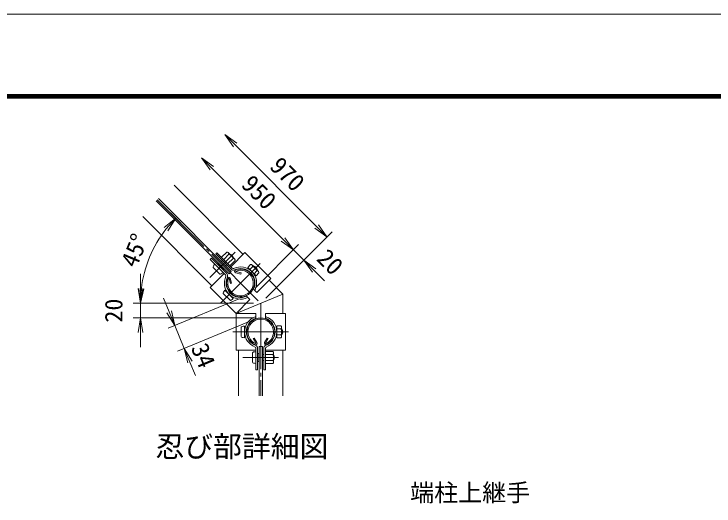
# Model space of a CAD drawing. Units: millimetres, scale not verified. Extents: x -8400 to 8400, y -5940 to 5940.
# Drawn here: x 274 to 4098, y 3255 to 5940 of the extents above; entities that cross this region are included whole.
import ezdxf
from ezdxf.enums import TextEntityAlignment as Align

# ---------------------------------------------------------------- set-up
doc = ezdxf.new("R2010")
doc.units = ezdxf.units.MM
doc.header["$LTSCALE"] = 20
doc.linetypes.add('LONG_CHAIN', pattern=[21, 18, -1, 1, -1])
for name, color, linetype, lineweight in [('0-0_D-TTL', 7, 'Continuous', 9), ('0-1_D-TTL-TXT', 7, 'Continuous', 9), ('0-3_D-STR1', 1, 'Continuous', 9), ('0-6_D-BMK', 2, 'LONG_CHAIN', 9), ('0-7_D-STR-DIM', 7, 'Continuous', 9), ('0-8_0', 7, 'Continuous', 9), ('0-9_D-STR3', 3, 'Continuous', 9), ('0-C_D-STR-TXT', 7, 'Continuous', 9)]:
    doc.layers.add(name, color=color, linetype=linetype, lineweight=lineweight)
doc.styles.add('ＭＳ ゴシック', font='')
doc.styles.get('ＭＳ ゴシック').set_extended_font_data('MS Gothic')

# ---------------------------------------------------------------- blocks, each defined once
blk = doc.blocks.new('_Open')
at = {"layer": '0-8_0'}
blk.add_line((-20, 3.333), (0, 0), dxfattribs=at)
blk.add_lwpolyline([(-20, -3.333), (0, 0), (-20, 0)], dxfattribs=at)

msp = doc.modelspace()

# ---------------------------------------------------------------- linework, layer by layer
at = {"layer": '0-0_D-TTL', "color": 2}
msp.add_lwpolyline([(-8399.61, 5940.02), (8400.39, 5940.02), (8400.39, -5939.98), (-8399.61, -5939.98)], close=True, dxfattribs=at)
at = {"layer": '0-0_D-TTL'}
for points in [[(-7859.61, 5500.02), (7860.39, 5500.02), (7860.39, -5499.98), (-7859.61, -5499.98)], [(-7854.61, 5495.02), (7855.39, 5495.02), (7855.39, -5494.98), (-7854.61, -5494.98)], [(-7849.61, 5490.02), (7850.39, 5490.02), (7850.39, -5489.98), (-7849.61, -5489.98)], [(-7844.61, 5485.02), (7845.39, 5485.02), (7845.39, -5484.98), (-7844.61, -5484.98)], [(-7839.61, 5480.02), (7840.39, 5480.02), (7840.39, -5479.98), (-7839.61, -5479.98)]]:
    msp.add_lwpolyline(points, close=True, dxfattribs=at)
at = {"layer": '0-3_D-STR1'}
for p, q in [((1149.33, 5005.48), (1526.57, 4628.24)), ((1355.45, 4457.12), (978.21, 4834.36)), ((1485.57, 4528.01), (1512.69, 4520.75)), ((1487.23, 4534.21), (1514.35, 4526.95)), ((1514.35, 4526.95), (1512.69, 4520.75)), ((1449.48, 4496.46), (1456.75, 4469.34)), ((1455.68, 4498.12), (1462.94, 4471.01)), ((1456.75, 4469.34), (1462.94, 4471.01)), ((1743.17, 4411.64), (1501.17, 4311.4)), ((1501.17, 4311.4), (1496.87, 4315.7)), ((1501.17, 4305.32), (1501.17, 4311.4)), ((1581.44, 4168.31), (1586.99, 4171.52)), ((1595.47, 4144), (1581.44, 4168.31)), ((1601.03, 4147.21), (1586.99, 4171.52)), ((1643.31, 4147.21), (1657.34, 4171.52)), ((1648.86, 4144), (1662.9, 4168.31)), ((1662.9, 4168.31), (1657.34, 4171.52)), ((1501.17, 3855.66), (1501.17, 4105.32)), ((1743.17, 4105.32), (1743.17, 3855.66))]:
    msp.add_line(p, q, dxfattribs=at)
msp.add_lwpolyline([(1667.99, 4486.82), (1743.17, 4411.64), (1743.17, 4305.32)], dxfattribs=at)
for centre, radius, start, end in [((1511.72, 4471.97), 76.2, 159.32478, 110.67522), ((1511.72, 4471.97), 69.78, 159.32478, 110.67522), ((1487.65, 4535.76), 8.02, 110.67522, 255), ((1487.65, 4535.76), 1.6, 110.67522, 255), ((1447.93, 4496.05), 8.02, 15, 159.32478), ((1447.93, 4496.05), 1.6, 15, 159.32478), ((1622.17, 4205.32), 76.2, 294.32478, 245.67522), ((1622.17, 4205.32), 69.78, 294.32478, 245.67522), ((1594.09, 4143.2), 8.02, 245.67522, 30), ((1594.09, 4143.2), 1.6, 245.67522, 30), ((1650.25, 4143.2), 8.02, 150, 294.32478), ((1650.25, 4143.2), 1.6, 150, 294.32478)]:
    msp.add_arc(centre, radius, start, end, dxfattribs=at)
at = {"layer": '0-6_D-BMK'}
for p, q in [((1057.26, 4926.44), (1622.17, 4361.52)), ((1343.6, 4501.85), (1481.85, 4640.09)), ((1404.33, 4364.59), (1619.11, 4579.36)), ((1622.17, 4361.52), (1622.17, 3855.66)), ((1470.3, 4205.32), (1774.04, 4205.32)), ((1524.41, 4065.32), (1719.92, 4065.32))]:
    msp.add_line(p, q, dxfattribs=at)
at = {"layer": '0-7_D-STR-DIM'}
for p, q in [((1482.22, 5225.23), (1927.48, 4779.97)), ((1355.3, 5098.31), (1743.99, 4709.62)), ((1129.53, 4854.16), (1185.79, 4797.9)), ((1650.45, 4389.81), (2012.33, 4751.68)), ((1743.99, 4709.62), (1687.42, 4766.18)), ((1593.89, 4446.38), (1828.84, 4681.33)), ((1593.89, 4446.38), (1828.84, 4681.33)), ((1800.55, 4653.05), (1857.12, 4596.48)), ((1650.45, 4389.81), (1885.41, 4624.76)), ((965.04, 4441.52), (965.04, 4521.52)), ((1913.69, 4539.91), (1970.26, 4483.34)), ((1254.96, 4361.52), (925.04, 4361.52)), ((1582.17, 4361.52), (925.04, 4361.52)), ((965.04, 4281.52), (965.04, 4361.52)), ((1121.96, 4314.64), (1091.34, 4388.55)), ((1503.92, 4386.27), (1115.62, 4225.43)), ((1582.17, 4281.52), (925.04, 4281.52)), ((1556.05, 4260.42), (1167.75, 4099.57)), ((1152.57, 4240.73), (1204.7, 4114.88)), ((965.04, 4201.52), (965.04, 4121.52)), ((1235.32, 4040.97), (1265.93, 3967.06))]:
    msp.add_line(p, q, dxfattribs=at)
msp.add_arc((1622.17, 4361.52), 657.12, 141.97964, 173.02036, dxfattribs=at)
at = {"layer": '0-9_D-STR3'}
for p, q in [((1461.51, 4534.91), (1063.66, 4932.76)), ((1448.79, 4522.18), (1050.93, 4920.04)), ((1376.52, 4630.93), (1383.02, 4637.44)), ((1376.52, 4630.93), (1460.16, 4547.29)), ((1383.02, 4637.44), (1466.66, 4553.8)), ((1436.48, 4640.55), (1408.2, 4612.26)), ((1447.94, 4629.09), (1419.65, 4600.81)), ((1444.59, 4638.1), (1479.51, 4603.18)), ((1450.91, 4631.78), (1473.54, 4609.15)), ((1452.82, 4629.87), (1453.74, 4630.78)), ((1459.39, 4561.07), (1536.18, 4637.86)), ((1536.18, 4637.86), (1677.61, 4496.44)), ((1346.26, 4600.67), (1352.76, 4607.17)), ((1346.26, 4600.67), (1429.89, 4517.03)), ((1352.76, 4607.17), (1436.4, 4523.53)), ((1407.77, 4588.65), (1413.29, 4594.16)), ((1419.79, 4600.67), (1420.36, 4601.23)), ((1470.85, 4606.18), (1442.56, 4577.9)), ((1482.3, 4594.73), (1454.02, 4566.44)), ((1471.62, 4611.07), (1472.54, 4611.98)), ((1362.38, 4557.39), (1399.15, 4520.62)), ((1390.61, 4578.94), (1385.8, 4574.13)), ((1390.61, 4578.94), (1420.7, 4548.86)), ((1394.34, 4575.21), (1395.05, 4575.92)), ((1416.97, 4552.58), (1417.67, 4553.29)), ((1430.4, 4566.02), (1435.92, 4571.53)), ((1442.42, 4578.04), (1442.99, 4578.61)), ((1566.59, 4572.67), (1551.03, 4557.11)), ((1551.03, 4557.11), (1596.85, 4511.29)), ((1578.05, 4561.21), (1562.49, 4545.65)), ((1574.7, 4570.22), (1609.62, 4535.3)), ((1581.01, 4563.9), (1582.43, 4565.31)), ((1581.02, 4563.9), (1582.43, 4565.31)), ((1582.43, 4565.31), (1605.06, 4542.68)), ((1582.93, 4561.98), (1585.26, 4564.31)), ((1345.83, 4447.51), (1422.62, 4524.3)), ((1420.7, 4548.86), (1415.89, 4544.05)), ((1448.79, 4522.18), (1461.51, 4534.91)), ((1562.63, 4545.51), (1561.59, 4544.48)), ((1585.26, 4522.89), (1584.22, 4521.85)), ((1600.96, 4538.3), (1585.4, 4522.74)), ((1612.41, 4526.85), (1596.85, 4511.29)), ((1601.73, 4543.19), (1604.06, 4545.51)), ((1603.64, 4541.27), (1605.06, 4542.68)), ((1603.64, 4541.27), (1605.06, 4542.68)), ((1601.38, 4420.21), (1677.61, 4496.44)), ((1345.83, 4447.51), (1487.25, 4306.09)), ((1583.07, 4438.53), (1601.38, 4420.21)), ((1583.07, 4438.53), (1591.4, 4434.62)), ((1417.53, 4414.56), (1454.3, 4377.79)), ((1426.87, 4432.38), (1472.12, 4387.12)), ((1439.22, 4422.1), (1438.18, 4421.06)), ((1461.84, 4399.47), (1460.81, 4398.44)), ((1545.17, 4400.63), (1563.48, 4382.31)), ((1545.17, 4400.63), (1549.07, 4392.3)), ((1487.25, 4306.09), (1563.48, 4382.31)), ((1487.57, 4305.32), (1595.37, 4305.32)), ((1487.57, 4105.32), (1487.57, 4305.32)), ((1595.37, 4279.43), (1592.24, 4288.08)), ((1595.37, 4279.43), (1595.37, 4305.32)), ((1648.97, 4279.43), (1648.97, 4305.32)), ((1648.97, 4305.32), (1756.77, 4305.32)), ((1648.97, 4279.43), (1652.1, 4288.08)), ((1756.77, 4105.32), (1756.77, 4305.32)), ((1514.97, 4179.32), (1514.97, 4231.32)), ((1534.17, 4173.32), (1534.17, 4237.32)), ((1535.64, 4221.32), (1534.17, 4221.32)), ((1710.17, 4221.32), (1708.7, 4221.32)), ((1732.17, 4237.72), (1710.17, 4237.72)), ((1710.17, 4172.92), (1710.17, 4237.72)), ((1732.17, 4221.52), (1710.17, 4221.52)), ((1736.17, 4180.39), (1736.17, 4229.77)), ((1736.17, 4221.32), (1738.17, 4221.32)), ((1736.17, 4221.32), (1738.17, 4221.32)), ((1736.17, 4218.62), (1739.46, 4218.62)), ((1738.17, 4189.32), (1738.17, 4221.32)), ((1535.64, 4189.32), (1534.17, 4189.32)), ((1710.17, 4189.32), (1708.7, 4189.32)), ((1732.17, 4189.12), (1710.17, 4189.12)), ((1732.17, 4172.92), (1710.17, 4172.92)), ((1736.17, 4192.03), (1739.46, 4192.03)), ((1736.17, 4189.32), (1738.17, 4189.32)), ((1736.17, 4189.32), (1738.17, 4189.32)), ((1487.57, 4105.32), (1596.17, 4105.32)), ((1596.17, 3997.32), (1596.17, 4115.61)), ((1605.37, 3997.32), (1605.37, 4115.61)), ((1613.17, 4125.32), (1613.17, 3855.66)), ((1613.17, 4125.32), (1631.17, 4125.32)), ((1631.17, 4125.32), (1631.17, 3855.66)), ((1638.97, 3997.32), (1638.97, 4115.61)), ((1648.17, 3997.32), (1648.17, 4115.61)), ((1648.17, 4105.32), (1756.77, 4105.32)), ((1688.17, 4097.72), (1648.17, 4097.72)), ((1576.97, 4039.32), (1576.97, 4091.32)), ((1612.17, 4086.6), (1605.37, 4086.6)), ((1612.17, 4044.05), (1612.17, 4086.6)), ((1612.17, 4081.32), (1613.17, 4081.32)), ((1631.17, 4081.32), (1638.97, 4081.32)), ((1688.17, 4081.52), (1648.17, 4081.52)), ((1648.17, 4081.32), (1648.97, 4081.32)), ((1692.17, 4040.39), (1692.17, 4089.77)), ((1692.17, 4049.32), (1692.17, 4081.32)), ((1692.17, 4078.62), (1693.46, 4078.62)), ((1612.17, 4044.05), (1605.37, 4044.05)), ((1612.17, 4049.32), (1613.17, 4049.32)), ((1631.17, 4049.32), (1638.97, 4049.32)), ((1648.17, 4049.32), (1648.97, 4049.32)), ((1688.17, 4049.12), (1648.17, 4049.12)), ((1688.17, 4032.92), (1648.17, 4032.92)), ((1692.17, 4052.03), (1693.46, 4052.03)), ((1596.17, 3997.32), (1605.37, 3997.32)), ((1638.97, 3997.32), (1648.17, 3997.32))]:
    msp.add_line(p, q, dxfattribs=at)
for centre, radius, start, end in [((1437.86, 4630.47), 10.17, 352.21089, 97.78911), ((1437.61, 4595.86), 34.8, 17.26063, 72.73937), ((1441.01, 4599.25), 34, 16.92751, 73.07249), ((1472.19, 4596.07), 10.2, 352.42505, 97.57495), ((1472.32, 4559.46), 8, 225, 287.72039), ((1511.72, 4471.97), 88, 334.88306, 114.8367), ((1511.72, 4471.97), 78.8, 334.88306, 115.16282), ((1567.97, 4562.59), 10.17, 352.21089, 97.78911), ((1567.72, 4527.97), 34.8, 17.26063, 72.73937), ((1572.53, 4532.78), 34, 16.92751, 73.07249), ((1424.24, 4511.37), 8, 342.27961, 45), ((1424.24, 4511.37), 17.2, 339.96438, 45), ((1472.32, 4559.46), 17.2, 225, 290.03562), ((1602.3, 4528.19), 10.2, 352.42505, 97.57495), ((1511.72, 4471.97), 88, 155.1633, 295.11694), ((1511.72, 4471.97), 78.8, 154.83718, 295.11694), ((1622.17, 4205.32), 88, 109.88306, 249.8367), ((1622.17, 4205.32), 88, 290.1633, 70.11694), ((1622.17, 4205.32), 78.8, 109.88306, 250.16282), ((1622.17, 4205.32), 78.8, 289.83718, 70.11694), ((1725.97, 4229.62), 10.2, 307.42505, 52.57495), ((1701.36, 4205.32), 34.8, 332.26063, 27.73937), ((1708.17, 4205.32), 34, 331.92751, 28.07249), ((1726.02, 4181.02), 10.17, 307.21089, 52.78911), ((1588.17, 4115.61), 17.2, 0, 65.03562), ((1656.17, 4115.61), 17.2, 114.96438, 180), ((1588.17, 4115.61), 8, 0, 62.72039), ((1656.17, 4115.61), 8, 117.27961, 180), ((1681.97, 4089.62), 10.2, 307.42505, 52.57495), ((1657.36, 4065.32), 34.8, 332.26063, 27.73937), ((1662.17, 4065.32), 34, 331.92751, 28.07249), ((1682.02, 4041.02), 10.17, 307.21089, 52.78911)]:
    msp.add_arc(centre, radius, start, end, dxfattribs=at)
for centre, major_axis, start_param, end_param in [((1375.95, 4570.97), (13.58, 13.58), 1.5707963, 3.1415927), ((1412.72, 4534.2), (13.58, 13.58), 3.1415927, 4.712389), ((1431.11, 4428.13), (13.58, 13.58), 1.5707963, 3.1415927), ((1467.88, 4391.36), (13.58, 13.58), 3.1415927, 4.712389), ((1534.17, 4231.32), (19.2, 0), 1.5707963, 3.1415927), ((1534.17, 4179.32), (19.2, 0), 3.1415927, 4.712389), ((1596.17, 4091.32), (19.2, 0), 1.5707963, 3.1415927), ((1596.17, 4039.32), (19.2, 0), 3.1415927, 4.712389)]:
    msp.add_ellipse(centre, major_axis=major_axis, ratio=0.3125, start_param=start_param, end_param=end_param, dxfattribs=at)

# ---------------------------------------------------------------- block references
at = {"layer": '0-7_D-STR-DIM', "xscale": 4, "yscale": 4}
for p, rotation in [((1425.65, 5281.79), 135), ((1298.73, 5154.87), 135), ((1157.51, 4826.18), 48.48982), ((1984.04, 4723.4), 315), ((1800.55, 4653.05), 315), ((1800.55, 4653.05), 315), ((1857.12, 4596.48), 135), ((965.04, 4361.52), 270), ((965.04, 4361.52), 266.51018), ((1152.57, 4240.73), 292.5), ((965.04, 4281.52), 90), ((1204.7, 4114.88), 112.5)]:
    msp.add_blockref('_Open', p, dxfattribs=dict(at, rotation=rotation))

# ---------------------------------------------------------------- texts
at = {"layer": '0-1_D-TTL-TXT', "style": 'ＭＳ ゴシック'}
msp.add_text('忍び部詳細図', height=115.4, dxfattribs=at).set_placement((1046.97, 3488.05), align=Align.BOTTOM_LEFT)
at = {"layer": '0-7_D-STR-DIM', "style": 'ＭＳ ゴシック'}
for s, rotation, p in [('970', 315, (1644.92, 5081.61)), ('950', 315, (1489.71, 4982.98)), ('45°', 67.5, (969.45, 4538.15)), ('20', 315, (1901.26, 4579.07)), ('20', 90, (895.55, 4256.02)), ('34', 292.5, (1212.47, 4107.89))]:
    msp.add_text(s, height=96.19, rotation=rotation, dxfattribs=at).set_placement(p, align=Align.BOTTOM_LEFT)
at = {"layer": '0-C_D-STR-TXT', "style": 'ＭＳ ゴシック'}
msp.add_text('端柱上継手', height=96.19, dxfattribs=at).set_placement((2438.13, 3251.27), align=Align.BOTTOM_LEFT)

doc.saveas('drawing.dxf')
